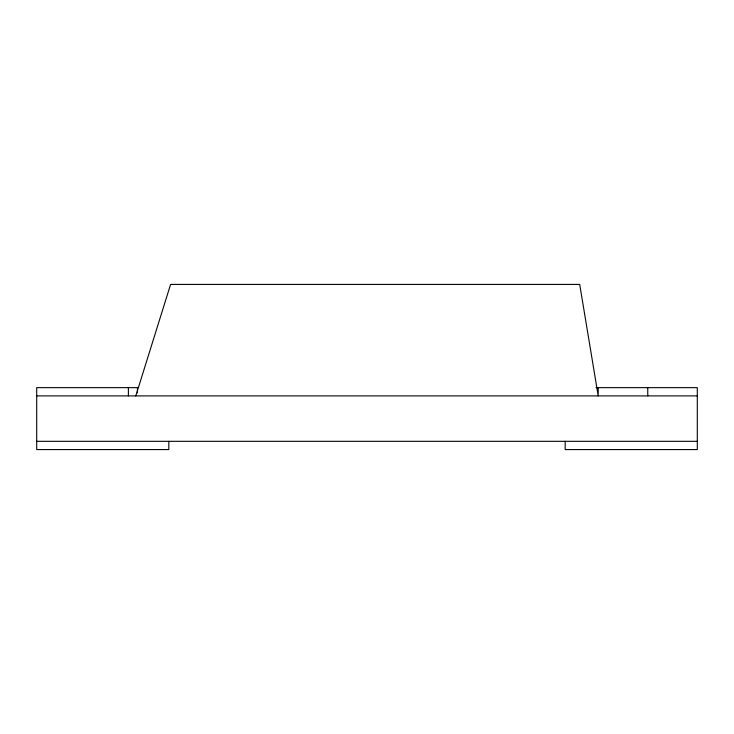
<?xml version="1.0" encoding="UTF-8"?>
<svg xmlns="http://www.w3.org/2000/svg" width="734" height="734" viewBox="0 0 734 734"><rect width="100%" height="100%" fill="white"/><g stroke="black" fill="none" stroke-linecap="round" stroke-linejoin="round"><path stroke-width="1.1" d="M135.79 395.901L170.591 284.425L579.713 284.425L598.21 395.901L598.21 387.644M595.935 387.644L697.3 387.644L697.3 449.575L565.18 449.575L565.18 441.317M36.7 395.901L697.3 395.901M36.7 441.317L697.3 441.317M647.755 387.644L647.755 395.901M168.82 441.317L168.82 449.575L36.7 449.575L36.7 387.644L137.442 387.644L137.442 392.8M128.395 387.644L128.395 395.901"/></g></svg>
